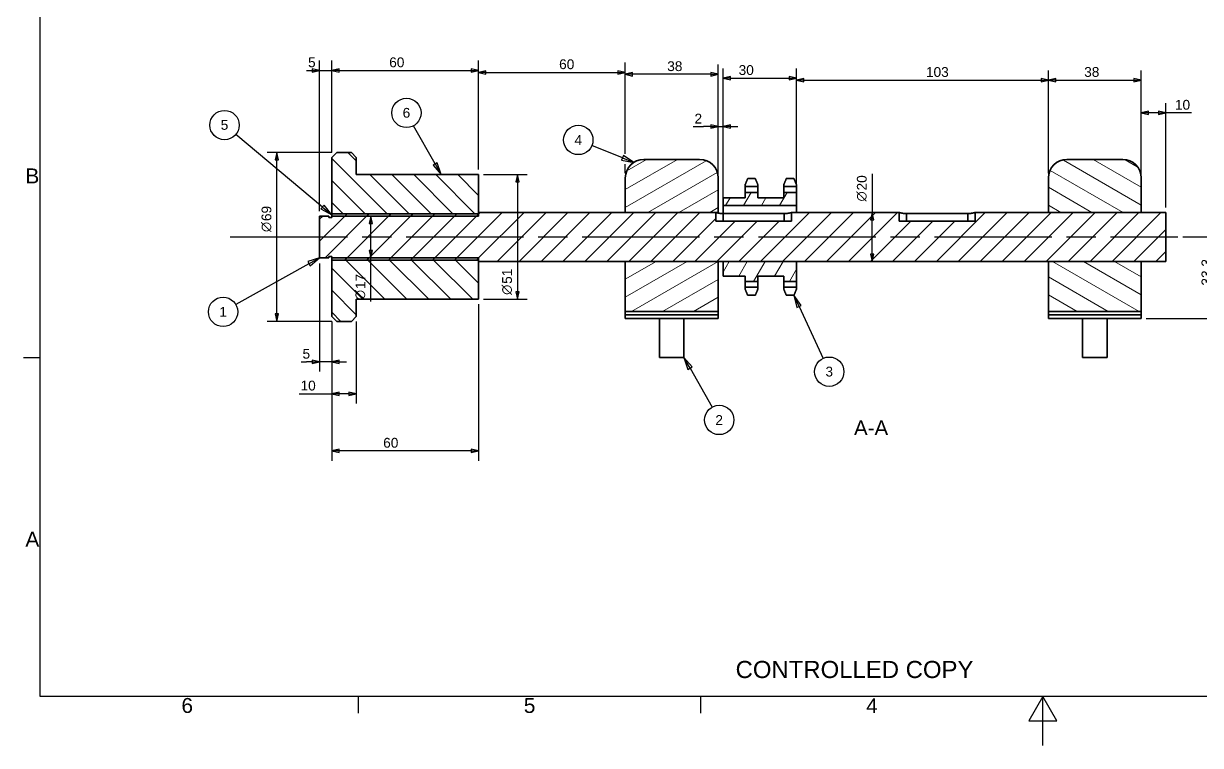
# Paper-space layout 'Intermittent Roller Sub Assy. of Washer' of a CAD drawing. Header units: millimetres. Extents: x -10 to 420, y -10 to 297.
# Drawn here: x -3 to 237.6, y -9.6 to 137.9 of the extents above; entities that cross this region are included whole.
import ezdxf

# ---------------------------------------------------------------- set-up
doc = ezdxf.new("R2010")
doc.units = ezdxf.units.MM
doc.linetypes.add('ACAD_ISO08W100', pattern=[36, 24, -3, 6, -3])
for name, color, linetype, lineweight in [('2dTransBorder', 7, 'Continuous', 35), ('2dTransTitleBlock', 7, 'Continuous', 35), ('Centerline', 7, 'ACAD_ISO08W100', 25), ('Dimensions', 5, 'Continuous', 25), ('Hatch', 7, 'Continuous', 25), ('Leader Lines', 5, 'Continuous', 25), ('Tangent Edges', 7, 'Continuous', 50), ('Visible Edges', 7, 'Continuous', 50)]:
    doc.layers.add(name, color=color, linetype=linetype, lineweight=lineweight)
doc.layers.add('Title', color=7, linetype='Continuous')
doc.styles.add('Current-ISO', font='ARIAL.TTF')
doc.styles.add('Text Style12', font='AIGDT___.TTF')
doc.styles.add('Text Style29', font='ARIAL.TTF')
doc.styles.add('Text Style31', font='ARIAL.TTF')
doc.styles.add('Text Style5', font='ARIAL.TTF')
pattern_1 = [(45, (-4.61, -4.6105), (-2.245064, 2.245064), [])]
pattern_2 = [(60, (-4.61, -4.6105), (-2.74963, 1.5875), [])]
pattern_3 = [(30, (-4.61, -4.6105), (-1.5875, 2.74963), [])]
pattern_4 = [(150, (-4.61, -4.6105), (-1.5875, -2.74963), [])]
pattern_5 = [(135, (-4.61, -4.6105), (-2.245064, -2.245064), [])]

# ---------------------------------------------------------------- blocks, each defined once
blk = doc.blocks.new('2dTransSymbol1')
at = {"color": 179}
for points in [[(60.63, 132.61), (62.13, 132.96), (60.63, 133.31), (60.63, 132.61)], [(66.13, 133.31), (64.63, 132.96), (66.13, 132.61), (66.13, 133.31)]]:
    blk.add_solid(points, dxfattribs=at)
at = {"layer": 'Dimensions', "color": 179, "linetype": 'Continuous', "lineweight": 25, "true_color": 0x262659}
for p, q in [((62.13, 104.18), (62.13, 134.96)), ((64.63, 116.18), (64.63, 134.96)), ((59.47, 132.96), (60.55, 132.96)), ((60.63, 132.96), (60.55, 132.96)), ((62.13, 132.96), (60.63, 133.31)), ((60.63, 133.31), (60.63, 132.61)), ((60.63, 132.96), (62.13, 132.96)), ((60.63, 132.61), (62.13, 132.96)), ((62.13, 132.96), (64.63, 132.96)), ((66.13, 133.31), (64.63, 132.96)), ((66.13, 132.96), (64.63, 132.96)), ((64.63, 132.96), (66.13, 132.61)), ((66.13, 132.61), (66.13, 133.31)), ((66.13, 132.96), (67.63, 132.96))]:
    blk.add_line(p, q, dxfattribs=at)
for points in [[(60.63, 132.61), (62.13, 132.96), (60.63, 133.31), (60.63, 132.61)], [(66.13, 133.31), (64.63, 132.96), (66.13, 132.61), (66.13, 133.31)]]:
    blk.add_lwpolyline(points, dxfattribs=at)
at = {"layer": 'Dimensions', "linetype": 'Continuous', "lineweight": 25, "insert": (59.77, 133.59), "char_height": 2, "attachment_point": 7, "style": 'Text Style5'}
blk.add_mtext('5', dxfattribs=at)
blk = doc.blocks.new('2dTransSymbol2')
at = {"color": 179}
for points in [[(66.13, 133.31), (64.63, 132.96), (66.13, 132.61), (66.13, 133.31)], [(93.13, 132.61), (94.63, 132.96), (93.13, 133.31), (93.13, 132.61)]]:
    blk.add_solid(points, dxfattribs=at)
at = {"layer": 'Dimensions', "color": 179, "linetype": 'Continuous', "lineweight": 25, "true_color": 0x262659}
for p, q in [((64.63, 116.18), (64.63, 134.96)), ((94.63, 112.68), (94.63, 134.96)), ((66.13, 133.31), (64.63, 132.96)), ((66.13, 132.96), (64.63, 132.96)), ((64.63, 132.96), (66.13, 132.61)), ((66.13, 132.61), (66.13, 133.31)), ((66.13, 132.96), (93.13, 132.96)), ((94.63, 132.96), (93.13, 133.31)), ((93.13, 133.31), (93.13, 132.61)), ((93.13, 132.96), (94.63, 132.96)), ((93.13, 132.61), (94.63, 132.96))]:
    blk.add_line(p, q, dxfattribs=at)
for points in [[(66.13, 133.31), (64.63, 132.96), (66.13, 132.61), (66.13, 133.31)], [(93.13, 132.61), (94.63, 132.96), (93.13, 133.31), (93.13, 132.61)]]:
    blk.add_lwpolyline(points, dxfattribs=at)
at = {"layer": 'Dimensions', "linetype": 'Continuous', "lineweight": 25, "insert": (76.36, 133.59), "char_height": 2, "attachment_point": 7, "style": 'Text Style5'}
blk.add_mtext('60', dxfattribs=at)
blk = doc.blocks.new('2dTransSymbol3')
at = {"color": 179}
for points in [[(96.13, 132.91), (94.63, 132.56), (96.13, 132.21), (96.13, 132.91)], [(123.13, 132.21), (124.63, 132.56), (123.13, 132.91), (123.13, 132.21)]]:
    blk.add_solid(points, dxfattribs=at)
at = {"layer": 'Dimensions', "color": 179, "linetype": 'Continuous', "lineweight": 25, "true_color": 0x262659}
for p, q in [((94.63, 112.68), (94.63, 134.56)), ((96.13, 132.91), (94.63, 132.56)), ((96.13, 132.56), (94.63, 132.56)), ((94.63, 132.56), (96.13, 132.21)), ((96.13, 132.21), (96.13, 132.91)), ((96.13, 132.56), (123.13, 132.56)), ((124.63, 132.56), (123.13, 132.91)), ((123.13, 132.91), (123.13, 132.21)), ((123.13, 132.56), (124.63, 132.56)), ((123.13, 132.21), (124.63, 132.56)), ((124.63, 115.94), (124.63, 134.56)), ((124.63, 111.98), (124.63, 113.79))]:
    blk.add_line(p, q, dxfattribs=at)
for points in [[(96.13, 132.91), (94.63, 132.56), (96.13, 132.21), (96.13, 132.91)], [(123.13, 132.21), (124.63, 132.56), (123.13, 132.91), (123.13, 132.21)]]:
    blk.add_lwpolyline(points, dxfattribs=at)
at = {"layer": 'Dimensions', "linetype": 'Continuous', "lineweight": 25, "insert": (111.1, 133.2), "char_height": 2, "attachment_point": 7, "style": 'Text Style5'}
blk.add_mtext('60', dxfattribs=at)
blk = doc.blocks.new('2dTransSymbol4')
at = {"color": 179}
for points in [[(126.13, 132.52), (124.63, 132.17), (126.13, 131.82), (126.13, 132.52)], [(142.13, 131.82), (143.63, 132.17), (142.13, 132.52), (142.13, 131.82)]]:
    blk.add_solid(points, dxfattribs=at)
at = {"layer": 'Dimensions', "color": 179, "linetype": 'Continuous', "lineweight": 25, "true_color": 0x262659}
for p, q in [((124.63, 115.94), (124.63, 134.17)), ((126.13, 132.52), (124.63, 132.17)), ((126.13, 131.82), (126.13, 132.52)), ((143.63, 132.17), (142.13, 132.52)), ((142.13, 132.52), (142.13, 131.82)), ((143.63, 111.98), (143.63, 134.17)), ((126.13, 132.17), (124.63, 132.17)), ((124.63, 132.17), (126.13, 131.82)), ((142.13, 132.17), (126.13, 132.17)), ((142.13, 132.17), (143.63, 132.17)), ((142.13, 131.82), (143.63, 132.17)), ((124.63, 111.98), (124.63, 113.79))]:
    blk.add_line(p, q, dxfattribs=at)
for points in [[(126.13, 132.52), (124.63, 132.17), (126.13, 131.82), (126.13, 132.52)], [(142.13, 131.82), (143.63, 132.17), (142.13, 132.52), (142.13, 131.82)]]:
    blk.add_lwpolyline(points, dxfattribs=at)
at = {"layer": 'Dimensions', "linetype": 'Continuous', "lineweight": 25, "insert": (133.2, 132.8), "char_height": 2, "attachment_point": 7, "style": 'Text Style5'}
blk.add_mtext('38', dxfattribs=at)
blk = doc.blocks.new('2dTransSymbol5')
at = {"color": 179}
for points in [[(142.13, 121.16), (143.63, 121.51), (142.13, 121.86), (142.13, 121.16)], [(146.13, 121.86), (144.63, 121.51), (146.13, 121.16), (146.13, 121.86)]]:
    blk.add_solid(points, dxfattribs=at)
at = {"layer": 'Dimensions', "color": 179, "linetype": 'Continuous', "lineweight": 25, "true_color": 0x262659}
for p, q in [((143.63, 111.98), (143.63, 123.51)), ((144.63, 106.33), (144.63, 123.51)), ((138.48, 121.51), (140.63, 121.51)), ((142.13, 121.51), (140.63, 121.51)), ((143.63, 121.51), (142.13, 121.86)), ((142.13, 121.86), (142.13, 121.16)), ((142.13, 121.51), (143.63, 121.51)), ((142.13, 121.16), (143.63, 121.51)), ((143.63, 121.51), (144.63, 121.51)), ((146.13, 121.86), (144.63, 121.51)), ((146.13, 121.51), (144.63, 121.51)), ((144.63, 121.51), (146.13, 121.16)), ((146.13, 121.16), (146.13, 121.86)), ((146.13, 121.51), (147.63, 121.51))]:
    blk.add_line(p, q, dxfattribs=at)
for points in [[(142.13, 121.16), (143.63, 121.51), (142.13, 121.86), (142.13, 121.16)], [(146.13, 121.86), (144.63, 121.51), (146.13, 121.16), (146.13, 121.86)]]:
    blk.add_lwpolyline(points, dxfattribs=at)
at = {"layer": 'Dimensions', "color": 18, "linetype": 'Continuous', "lineweight": 25, "true_color": 0x000000, "insert": (138.78, 122.11), "char_height": 2, "attachment_point": 7, "style": 'Text Style5'}
blk.add_mtext('2', dxfattribs=at)
blk = doc.blocks.new('2dTransSymbol6')
at = {"color": 179}
for points in [[(146.13, 131.73), (144.63, 131.38), (146.13, 131.03), (146.13, 131.73)], [(158.13, 131.03), (159.63, 131.38), (158.13, 131.73), (158.13, 131.03)]]:
    blk.add_solid(points, dxfattribs=at)
at = {"layer": 'Dimensions', "color": 179, "linetype": 'Continuous', "lineweight": 25, "true_color": 0x262659}
for p, q in [((144.63, 106.33), (144.63, 133.38)), ((159.63, 106.33), (159.63, 133.38)), ((146.13, 131.73), (144.63, 131.38)), ((146.13, 131.38), (144.63, 131.38)), ((144.63, 131.38), (146.13, 131.03)), ((146.13, 131.03), (146.13, 131.73)), ((146.13, 131.38), (158.13, 131.38)), ((159.63, 131.38), (158.13, 131.73)), ((158.13, 131.73), (158.13, 131.03)), ((158.13, 131.38), (159.63, 131.38)), ((158.13, 131.03), (159.63, 131.38))]:
    blk.add_line(p, q, dxfattribs=at)
for points in [[(146.13, 131.73), (144.63, 131.38), (146.13, 131.03), (146.13, 131.73)], [(158.13, 131.03), (159.63, 131.38), (158.13, 131.73), (158.13, 131.03)]]:
    blk.add_lwpolyline(points, dxfattribs=at)
at = {"layer": 'Dimensions', "linetype": 'Continuous', "lineweight": 25, "insert": (147.8, 132.01), "char_height": 2, "attachment_point": 7, "style": 'Text Style5'}
blk.add_mtext('30', dxfattribs=at)
blk = doc.blocks.new('2dTransSymbol7')
at = {"color": 179}
for points in [[(161.13, 131.33), (159.63, 130.98), (161.13, 130.63), (161.13, 131.33)], [(209.63, 130.63), (211.13, 130.98), (209.63, 131.33), (209.63, 130.63)]]:
    blk.add_solid(points, dxfattribs=at)
at = {"layer": 'Dimensions', "color": 179, "linetype": 'Continuous', "lineweight": 25, "true_color": 0x262659}
for p, q in [((159.63, 109.04), (159.63, 132.98)), ((211.13, 111.98), (211.13, 132.98)), ((161.13, 131.33), (159.63, 130.98)), ((161.13, 130.98), (159.63, 130.98)), ((159.63, 130.98), (161.13, 130.63)), ((161.13, 130.63), (161.13, 131.33)), ((161.13, 130.98), (209.63, 130.98)), ((211.13, 130.98), (209.63, 131.33)), ((209.63, 131.33), (209.63, 130.63)), ((209.63, 130.98), (211.13, 130.98)), ((209.63, 130.63), (211.13, 130.98))]:
    blk.add_line(p, q, dxfattribs=at)
for points in [[(161.13, 131.33), (159.63, 130.98), (161.13, 130.63), (161.13, 131.33)], [(209.63, 130.63), (211.13, 130.98), (209.63, 131.33), (209.63, 130.63)]]:
    blk.add_lwpolyline(points, dxfattribs=at)
at = {"layer": 'Dimensions', "color": 178, "linetype": 'Continuous', "lineweight": 25, "true_color": 0x000001, "insert": (186.1, 131.61), "char_height": 2, "attachment_point": 7, "line_spacing_factor": 0.35, "style": 'Text Style5'}
blk.add_mtext('103', dxfattribs=at)
blk = doc.blocks.new('2dTransSymbol8')
at = {"color": 179}
for points in [[(212.63, 131.33), (211.13, 130.98), (212.63, 130.63), (212.63, 131.33)], [(228.63, 130.63), (230.13, 130.98), (228.63, 131.33), (228.63, 130.63)]]:
    blk.add_solid(points, dxfattribs=at)
at = {"layer": 'Dimensions', "color": 179, "linetype": 'Continuous', "lineweight": 25, "true_color": 0x262659}
for p, q in [((211.13, 111.98), (211.13, 132.98)), ((230.13, 111.98), (230.13, 132.98)), ((212.63, 131.33), (211.13, 130.98)), ((212.63, 130.98), (211.13, 130.98)), ((211.13, 130.98), (212.63, 130.63)), ((212.63, 130.63), (212.63, 131.33)), ((212.63, 130.98), (228.63, 130.98)), ((230.13, 130.98), (228.63, 131.33)), ((228.63, 131.33), (228.63, 130.63)), ((228.63, 130.98), (230.13, 130.98)), ((228.63, 130.63), (230.13, 130.98))]:
    blk.add_line(p, q, dxfattribs=at)
for points in [[(212.63, 131.33), (211.13, 130.98), (212.63, 130.63), (212.63, 131.33)], [(228.63, 130.63), (230.13, 130.98), (228.63, 131.33), (228.63, 130.63)]]:
    blk.add_lwpolyline(points, dxfattribs=at)
at = {"layer": 'Dimensions', "linetype": 'Continuous', "lineweight": 25, "insert": (218.45, 131.62), "char_height": 2, "attachment_point": 7, "style": 'Text Style5'}
blk.add_mtext('38', dxfattribs=at)
blk = doc.blocks.new('2dTransSymbol9')
at = {"color": 179}
for points in [[(231.63, 124.62), (230.13, 124.27), (231.63, 123.92), (231.63, 124.62)], [(233.63, 123.92), (235.13, 124.27), (233.63, 124.62), (233.63, 123.92)]]:
    blk.add_solid(points, dxfattribs=at)
at = {"layer": 'Dimensions', "color": 179, "linetype": 'Continuous', "lineweight": 25, "true_color": 0x262659}
for p, q in [((230.13, 111.98), (230.13, 126.27)), ((235.13, 104.93), (235.13, 126.27)), ((231.63, 124.62), (230.13, 124.27)), ((231.63, 124.27), (230.13, 124.27)), ((230.13, 124.27), (231.63, 123.92)), ((231.63, 123.92), (231.63, 124.62)), ((233.63, 124.27), (231.63, 124.27)), ((235.13, 124.27), (233.63, 124.62)), ((233.63, 124.62), (233.63, 123.92)), ((233.63, 124.27), (235.13, 124.27)), ((233.63, 123.92), (235.13, 124.27)), ((240.41, 124.27), (235.13, 124.27))]:
    blk.add_line(p, q, dxfattribs=at)
for points in [[(231.63, 124.62), (230.13, 124.27), (231.63, 123.92), (231.63, 124.62)], [(233.63, 123.92), (235.13, 124.27), (233.63, 124.62), (233.63, 123.92)]]:
    blk.add_lwpolyline(points, dxfattribs=at)
at = {"layer": 'Dimensions', "color": 18, "linetype": 'Continuous', "lineweight": 25, "true_color": 0x000000, "insert": (237, 124.91), "char_height": 2, "attachment_point": 7, "style": 'Text Style5'}
blk.add_mtext('10', dxfattribs=at)
blk = doc.blocks.new('2dCenterLine1')
at = {"layer": 'Centerline', "lineweight": 25}
blk.add_line((43.83, 98.93), (237.63, 98.93), dxfattribs=at)
blk = doc.blocks.new('2dTransSymbol10')
at = {"color": 179}
for points in [[(245.45, 97.43), (245.1, 98.93), (244.75, 97.43), (245.45, 97.43)], [(244.75, 83.78), (245.1, 82.28), (245.45, 83.78), (244.75, 83.78)]]:
    blk.add_solid(points, dxfattribs=at)
at = {"layer": 'Dimensions', "color": 179, "linetype": 'Continuous', "lineweight": 25, "true_color": 0x262659}
for p, q in [((238.63, 98.93), (247.1, 98.93)), ((245.1, 98.93), (244.75, 97.43)), ((245.1, 97.43), (245.1, 98.93)), ((245.45, 97.43), (245.1, 98.93)), ((244.75, 97.43), (245.45, 97.43)), ((245.1, 83.78), (245.1, 97.43)), ((231.13, 82.28), (247.1, 82.28)), ((244.75, 83.78), (245.1, 82.28)), ((245.45, 83.78), (244.75, 83.78)), ((245.1, 83.78), (245.1, 82.28)), ((245.1, 82.28), (245.45, 83.78))]:
    blk.add_line(p, q, dxfattribs=at)
for points in [[(245.45, 97.43), (245.1, 98.93), (244.75, 97.43), (245.45, 97.43)], [(244.75, 83.78), (245.1, 82.28), (245.45, 83.78), (244.75, 83.78)]]:
    blk.add_lwpolyline(points, dxfattribs=at)
at = {"layer": 'Dimensions', "linetype": 'Continuous', "lineweight": 25, "insert": (244.47, 88.99), "char_height": 2, "attachment_point": 7, "rotation": 90, "style": 'Text Style5'}
blk.add_mtext('33.3', dxfattribs=at)
blk = doc.blocks.new('2dTransSymbol11')
at = {"color": 179}
for points in [[(102.93, 110.18), (102.58, 111.68), (102.23, 110.18), (102.93, 110.18)], [(102.23, 87.68), (102.58, 86.18), (102.93, 87.68), (102.23, 87.68)]]:
    blk.add_solid(points, dxfattribs=at)
at = {"layer": 'Dimensions', "color": 179, "linetype": 'Continuous', "lineweight": 25, "true_color": 0x262659}
for p, q in [((95.63, 111.68), (104.58, 111.68)), ((102.58, 111.68), (102.23, 110.18)), ((102.58, 110.18), (102.58, 111.68)), ((102.93, 110.18), (102.58, 111.68)), ((102.23, 110.18), (102.93, 110.18)), ((102.58, 110.18), (102.58, 87.68)), ((102.23, 87.68), (102.58, 86.18)), ((102.93, 87.68), (102.23, 87.68)), ((102.58, 87.68), (102.58, 86.18)), ((102.58, 86.18), (102.93, 87.68)), ((95.63, 86.18), (104.58, 86.18))]:
    blk.add_line(p, q, dxfattribs=at)
for points in [[(102.93, 110.18), (102.58, 111.68), (102.23, 110.18), (102.93, 110.18)], [(102.23, 87.68), (102.58, 86.18), (102.93, 87.68), (102.23, 87.68)]]:
    blk.add_lwpolyline(points, dxfattribs=at)
at = {"layer": 'Dimensions', "linetype": 'Continuous', "lineweight": 25, "char_height": 2, "attachment_point": 7, "rotation": 90}
for s, insert, style in [('51', (101.48, 89.34), 'Text Style5'), ('n', (101.48, 87.09), 'Text Style12')]:
    blk.add_mtext(s, dxfattribs=dict(at, insert=insert, style=style))
blk = doc.blocks.new('2dTransSymbol12')
at = {"color": 179}
for points in [[(66.13, 55.54), (64.63, 55.19), (66.13, 54.84), (66.13, 55.54)], [(93.13, 54.84), (94.63, 55.19), (93.13, 55.54), (93.13, 54.84)]]:
    blk.add_solid(points, dxfattribs=at)
at = {"layer": 'Dimensions', "color": 179, "linetype": 'Continuous', "lineweight": 25, "true_color": 0x262659}
for p, q in [((94.63, 85.18), (94.63, 53.19)), ((64.63, 81.68), (64.63, 53.19)), ((66.13, 55.54), (64.63, 55.19)), ((66.13, 54.84), (66.13, 55.54)), ((94.63, 55.19), (93.13, 55.54)), ((93.13, 55.54), (93.13, 54.84)), ((66.13, 55.19), (64.63, 55.19)), ((64.63, 55.19), (66.13, 54.84)), ((93.13, 55.19), (66.13, 55.19)), ((93.13, 55.19), (94.63, 55.19)), ((93.13, 54.84), (94.63, 55.19))]:
    blk.add_line(p, q, dxfattribs=at)
for points in [[(66.13, 55.54), (64.63, 55.19), (66.13, 54.84), (66.13, 55.54)], [(93.13, 54.84), (94.63, 55.19), (93.13, 55.54), (93.13, 54.84)]]:
    blk.add_lwpolyline(points, dxfattribs=at)
at = {"layer": 'Dimensions', "color": 18, "linetype": 'Continuous', "lineweight": 25, "true_color": 0x000000, "insert": (75.13, 55.83), "char_height": 2, "attachment_point": 7, "style": 'Text Style5'}
blk.add_mtext('60', dxfattribs=at)
blk = doc.blocks.new('2dTransSymbol13')
at = {"color": 179}
for points in [[(53.74, 114.68), (53.39, 116.18), (53.04, 114.68), (53.74, 114.68)], [(53.04, 83.18), (53.39, 81.68), (53.74, 83.18), (53.04, 83.18)]]:
    blk.add_solid(points, dxfattribs=at)
at = {"layer": 'Dimensions', "color": 179, "linetype": 'Continuous', "lineweight": 25, "true_color": 0x262659}
for p, q in [((64.63, 116.18), (51.39, 116.18)), ((53.39, 116.18), (53.04, 114.68)), ((53.39, 114.68), (53.39, 116.18)), ((53.74, 114.68), (53.39, 116.18)), ((53.04, 114.68), (53.74, 114.68)), ((53.39, 83.18), (53.39, 114.68)), ((53.04, 83.18), (53.39, 81.68)), ((53.74, 83.18), (53.04, 83.18)), ((53.39, 83.18), (53.39, 81.68)), ((53.39, 81.68), (53.74, 83.18)), ((64.63, 81.68), (51.39, 81.68))]:
    blk.add_line(p, q, dxfattribs=at)
for points in [[(53.74, 114.68), (53.39, 116.18), (53.04, 114.68), (53.74, 114.68)], [(53.04, 83.18), (53.39, 81.68), (53.74, 83.18), (53.04, 83.18)]]:
    blk.add_lwpolyline(points, dxfattribs=at)
at = {"layer": 'Dimensions', "color": 178, "linetype": 'Continuous', "lineweight": 25, "true_color": 0x000001, "insert": (52.29, 102.17), "char_height": 2, "attachment_point": 7, "rotation": 90, "style": 'Text Style5'}
blk.add_mtext('69', dxfattribs=at)
at = {"layer": 'Dimensions', "linetype": 'Continuous', "lineweight": 25, "insert": (52.29, 99.93), "char_height": 2, "attachment_point": 7, "rotation": 90, "style": 'Text Style12'}
blk.add_mtext('n', dxfattribs=at)
blk = doc.blocks.new('2dTransSymbol14')
at = {"color": 179}
for points in [[(175.46, 102.43), (175.11, 103.93), (174.76, 102.43), (175.46, 102.43)], [(174.76, 95.43), (175.11, 93.93), (175.46, 95.43), (174.76, 95.43)]]:
    blk.add_solid(points, dxfattribs=at)
at = {"layer": 'Dimensions', "color": 179, "linetype": 'Continuous', "lineweight": 25, "true_color": 0x262659}
for p, q in [((175.11, 111.83), (175.11, 103.93)), ((175.11, 103.93), (174.76, 102.43)), ((175.11, 102.43), (175.11, 103.93)), ((175.46, 102.43), (175.11, 103.93)), ((174.76, 102.43), (175.46, 102.43)), ((175.11, 95.43), (175.11, 102.43)), ((174.76, 95.43), (175.11, 93.93)), ((175.46, 95.43), (174.76, 95.43)), ((175.11, 95.43), (175.11, 93.93)), ((175.11, 93.93), (175.46, 95.43))]:
    blk.add_line(p, q, dxfattribs=at)
for points in [[(175.46, 102.43), (175.11, 103.93), (174.76, 102.43), (175.46, 102.43)], [(174.76, 95.43), (175.11, 93.93), (175.46, 95.43), (174.76, 95.43)]]:
    blk.add_lwpolyline(points, dxfattribs=at)
at = {"layer": 'Dimensions', "color": 18, "linetype": 'Continuous', "lineweight": 25, "true_color": 0x000000, "insert": (174.01, 108.43), "char_height": 2, "attachment_point": 7, "rotation": 90, "style": 'Text Style5'}
blk.add_mtext('20', dxfattribs=at)
at = {"layer": 'Dimensions', "linetype": 'Continuous', "lineweight": 25, "insert": (174.01, 106.18), "char_height": 2, "attachment_point": 7, "rotation": 90, "style": 'Text Style12'}
blk.add_mtext('n', dxfattribs=at)
blk = doc.blocks.new('2dTransSymbol16')
at = {"color": 179}
for points in [[(72.94, 101.68), (72.59, 103.18), (72.24, 101.68), (72.94, 101.68)], [(72.24, 96.18), (72.59, 94.68), (72.94, 96.18), (72.24, 96.18)]]:
    blk.add_solid(points, dxfattribs=at)
at = {"layer": 'Dimensions', "color": 179, "linetype": 'Continuous', "lineweight": 25, "true_color": 0x262659}
for p, q in [((72.59, 103.18), (72.24, 101.68)), ((72.24, 101.68), (72.94, 101.68)), ((72.59, 101.68), (72.59, 103.18)), ((72.94, 101.68), (72.59, 103.18)), ((72.59, 96.18), (72.59, 101.68)), ((72.24, 96.18), (72.59, 94.68)), ((72.94, 96.18), (72.24, 96.18)), ((72.59, 96.18), (72.59, 94.68)), ((72.59, 94.68), (72.94, 96.18)), ((72.59, 85.73), (72.59, 94.68))]:
    blk.add_line(p, q, dxfattribs=at)
for points in [[(72.94, 101.68), (72.59, 103.18), (72.24, 101.68), (72.94, 101.68)], [(72.24, 96.18), (72.59, 94.68), (72.94, 96.18), (72.24, 96.18)]]:
    blk.add_lwpolyline(points, dxfattribs=at)
at = {"layer": 'Dimensions', "linetype": 'Continuous', "lineweight": 25, "char_height": 2, "attachment_point": 7, "rotation": 90}
for s, insert, style in [('17', (71.48, 88.27), 'Text Style5'), ('n', (71.48, 86.03), 'Text Style12')]:
    blk.add_mtext(s, dxfattribs=dict(at, insert=insert, style=style))
blk = doc.blocks.new('2dTransSymbol17')
at = {"color": 179}
for points in [[(60.63, 73.05), (62.13, 73.4), (60.63, 73.75), (60.63, 73.05)], [(66.13, 73.75), (64.63, 73.4), (66.13, 73.05), (66.13, 73.75)]]:
    blk.add_solid(points, dxfattribs=at)
at = {"layer": 'Dimensions', "color": 179, "linetype": 'Continuous', "lineweight": 25, "true_color": 0x262659}
for p, q in [((62.13, 93.53), (62.13, 71.4)), ((64.63, 81.68), (64.63, 71.4)), ((58.34, 73.4), (59.42, 73.4)), ((60.63, 73.4), (59.42, 73.4)), ((62.13, 73.4), (60.63, 73.75)), ((60.63, 73.75), (60.63, 73.05)), ((60.63, 73.4), (62.13, 73.4)), ((60.63, 73.05), (62.13, 73.4)), ((64.63, 73.4), (62.13, 73.4)), ((66.13, 73.75), (64.63, 73.4)), ((66.13, 73.4), (64.63, 73.4)), ((64.63, 73.4), (66.13, 73.05)), ((66.13, 73.05), (66.13, 73.75)), ((66.13, 73.4), (67.63, 73.4))]:
    blk.add_line(p, q, dxfattribs=at)
for points in [[(60.63, 73.05), (62.13, 73.4), (60.63, 73.75), (60.63, 73.05)], [(66.13, 73.75), (64.63, 73.4), (66.13, 73.05), (66.13, 73.75)]]:
    blk.add_lwpolyline(points, dxfattribs=at)
at = {"layer": 'Dimensions', "linetype": 'Continuous', "lineweight": 25, "insert": (58.64, 74.03), "char_height": 2, "attachment_point": 7, "style": 'Text Style5'}
blk.add_mtext('5', dxfattribs=at)
blk = doc.blocks.new('2dTransSymbol18')
at = {"color": 179}
for points in [[(66.13, 67.23), (64.63, 66.88), (66.13, 66.53), (66.13, 67.23)], [(68.13, 66.53), (69.63, 66.88), (68.13, 67.23), (68.13, 66.53)]]:
    blk.add_solid(points, dxfattribs=at)
at = {"layer": 'Dimensions', "color": 179, "linetype": 'Continuous', "lineweight": 25, "true_color": 0x262659}
for p, q in [((64.63, 81.68), (64.63, 64.88)), ((69.63, 81.68), (69.63, 64.88)), ((57.93, 66.88), (64.63, 66.88)), ((66.13, 67.23), (64.63, 66.88)), ((66.13, 66.88), (64.63, 66.88)), ((64.63, 66.88), (66.13, 66.53)), ((66.13, 66.53), (66.13, 67.23)), ((68.13, 66.88), (66.13, 66.88)), ((69.63, 66.88), (68.13, 67.23)), ((68.13, 67.23), (68.13, 66.53)), ((68.13, 66.88), (69.63, 66.88)), ((68.13, 66.53), (69.63, 66.88))]:
    blk.add_line(p, q, dxfattribs=at)
for points in [[(66.13, 67.23), (64.63, 66.88), (66.13, 66.53), (66.13, 67.23)], [(68.13, 66.53), (69.63, 66.88), (68.13, 67.23), (68.13, 66.53)]]:
    blk.add_lwpolyline(points, dxfattribs=at)
at = {"layer": 'Dimensions', "color": 18, "linetype": 'Continuous', "lineweight": 25, "true_color": 0x010000, "insert": (58.23, 67.52), "char_height": 2, "attachment_point": 7, "style": 'Text Style5'}
blk.add_mtext('10', dxfattribs=at)
blk = doc.blocks.new('2dTransSymbol23')
at = {"color": 179}
blk.add_solid([(62.39, 104.65), (64.63, 103.43), (63.04, 105.42), (62.39, 104.65)], dxfattribs=at)
at = {"layer": 'Leader Lines', "color": 179, "linetype": 'Continuous', "lineweight": 25, "true_color": 0x262659}
for p, q in [((62.71, 105.03), (44.99, 119.86)), ((63.04, 105.42), (62.39, 104.65)), ((62.39, 104.65), (64.63, 103.43)), ((62.71, 105.03), (64.63, 103.43)), ((64.63, 103.43), (63.04, 105.42))]:
    blk.add_line(p, q, dxfattribs=at)
blk.add_lwpolyline([(62.39, 104.65), (64.63, 103.43), (63.04, 105.42), (62.39, 104.65)], dxfattribs=at)
blk.add_circle((42.69, 121.79), 3, dxfattribs=at)
at = {"layer": 'Leader Lines', "linetype": 'Continuous', "lineweight": 25, "insert": (41.91, 120.8), "char_height": 2, "attachment_point": 7, "style": 'Text Style29'}
blk.add_mtext('5', dxfattribs=at)
blk = doc.blocks.new('2dTransSymbol24')
at = {"color": 179}
blk.add_solid([(85.33, 113.61), (86.99, 111.68), (86.2, 114.1), (85.33, 113.61)], dxfattribs=at)
at = {"layer": 'Leader Lines', "color": 179, "linetype": 'Continuous', "lineweight": 25, "true_color": 0x262659}
for p, q in [((85.77, 113.86), (81.36, 121.66)), ((86.2, 114.1), (85.33, 113.61)), ((85.33, 113.61), (86.99, 111.68)), ((85.77, 113.86), (86.99, 111.68)), ((86.99, 111.68), (86.2, 114.1))]:
    blk.add_line(p, q, dxfattribs=at)
blk.add_lwpolyline([(85.33, 113.61), (86.99, 111.68), (86.2, 114.1), (85.33, 113.61)], dxfattribs=at)
blk.add_circle((79.89, 124.27), 3, dxfattribs=at)
at = {"layer": 'Leader Lines', "linetype": 'Continuous', "lineweight": 25, "insert": (79.11, 123.27), "char_height": 2, "attachment_point": 7, "style": 'Text Style29'}
blk.add_mtext('6', dxfattribs=at)
blk = doc.blocks.new('2dTransSymbol25')
at = {"color": 179}
blk.add_solid([(60.2, 93.02), (62.13, 94.68), (59.71, 93.89), (60.2, 93.02)], dxfattribs=at)
at = {"layer": 'Leader Lines', "color": 179, "linetype": 'Continuous', "lineweight": 25, "true_color": 0x262659}
for p, q in [((62.13, 94.68), (59.71, 93.89)), ((59.71, 93.89), (60.2, 93.02)), ((59.95, 93.46), (62.13, 94.68)), ((60.2, 93.02), (62.13, 94.68)), ((59.95, 93.46), (45.01, 85.09))]:
    blk.add_line(p, q, dxfattribs=at)
blk.add_lwpolyline([(60.2, 93.02), (62.13, 94.68), (59.71, 93.89), (60.2, 93.02)], dxfattribs=at)
blk.add_circle((42.39, 83.62), 3, dxfattribs=at)
at = {"layer": 'Leader Lines', "color": 18, "linetype": 'Continuous', "lineweight": 25, "true_color": 0x000000, "insert": (41.62, 82.62), "char_height": 2, "attachment_point": 7, "style": 'Text Style29'}
blk.add_mtext('1', dxfattribs=at)
blk = doc.blocks.new('2dTransSymbol26')
at = {"color": 179}
blk.add_solid([(123.86, 114.64), (126.36, 114.17), (124.23, 115.57), (123.86, 114.64)], dxfattribs=at)
at = {"layer": 'Leader Lines', "color": 179, "linetype": 'Continuous', "lineweight": 25, "true_color": 0x262659}
for p, q in [((124.04, 115.1), (117.79, 117.63)), ((124.23, 115.57), (123.86, 114.64)), ((126.36, 114.17), (124.23, 115.57)), ((123.86, 114.64), (126.36, 114.17)), ((124.04, 115.1), (126.36, 114.17))]:
    blk.add_line(p, q, dxfattribs=at)
blk.add_lwpolyline([(123.86, 114.64), (126.36, 114.17), (124.23, 115.57), (123.86, 114.64)], dxfattribs=at)
blk.add_circle((115.02, 118.75), 3, dxfattribs=at)
at = {"layer": 'Leader Lines', "linetype": 'Continuous', "lineweight": 25, "insert": (114.24, 117.75), "char_height": 2, "attachment_point": 7, "style": 'Text Style29'}
blk.add_mtext('4', dxfattribs=at)
blk = doc.blocks.new('2dTransSymbol27')
at = {"color": 179}
blk.add_solid([(138.3, 72.35), (136.63, 74.28), (137.42, 71.86), (138.3, 72.35)], dxfattribs=at)
at = {"layer": 'Leader Lines', "color": 179, "linetype": 'Continuous', "lineweight": 25, "true_color": 0x262659}
for p, q in [((137.86, 72.1), (136.63, 74.28)), ((138.3, 72.35), (136.63, 74.28)), ((136.63, 74.28), (137.42, 71.86)), ((137.42, 71.86), (138.3, 72.35)), ((137.86, 72.1), (142.36, 64.13))]:
    blk.add_line(p, q, dxfattribs=at)
blk.add_lwpolyline([(138.3, 72.35), (136.63, 74.28), (137.42, 71.86), (138.3, 72.35)], dxfattribs=at)
blk.add_circle((143.83, 61.52), 3, dxfattribs=at)
at = {"layer": 'Leader Lines', "color": 18, "linetype": 'Continuous', "lineweight": 25, "true_color": 0x000000, "insert": (143.05, 60.51), "char_height": 2, "attachment_point": 7, "style": 'Text Style29'}
blk.add_mtext('2', dxfattribs=at)
blk = doc.blocks.new('2dTransSymbol28')
at = {"color": 179}
blk.add_solid([(160.61, 84.94), (159.11, 87), (159.71, 84.52), (160.61, 84.94)], dxfattribs=at)
at = {"layer": 'Leader Lines', "color": 179, "linetype": 'Continuous', "lineweight": 25, "true_color": 0x262659}
for p, q in [((160.16, 84.73), (159.11, 87)), ((160.61, 84.94), (159.11, 87)), ((159.11, 87), (159.71, 84.52)), ((159.71, 84.52), (160.61, 84.94)), ((160.16, 84.73), (165.07, 74.1))]:
    blk.add_line(p, q, dxfattribs=at)
blk.add_lwpolyline([(160.61, 84.94), (159.11, 87), (159.71, 84.52), (160.61, 84.94)], dxfattribs=at)
blk.add_circle((166.33, 71.39), 3, dxfattribs=at)
at = {"layer": 'Leader Lines', "linetype": 'Continuous', "lineweight": 25, "insert": (165.55, 70.38), "char_height": 2, "attachment_point": 7, "style": 'Text Style29'}
blk.add_mtext('3', dxfattribs=at)
blk = doc.blocks.new('Default Border')
at = {"layer": '2dTransBorder', "color": 179, "linetype": 'Continuous', "lineweight": 25, "true_color": 0x262659}
for points in [[(5, 5), (5, 292), (415, 292), (415, 5), (5, 5)], [(5, 74.25), (1.6, 74.25)], [(70, 5), (70, 1.6)], [(140, 5), (140, 1.6)], [(210, -5), (210, 5), (207.11, 0), (212.89, 0), (210, 5)]]:
    blk.add_lwpolyline(points, dxfattribs=at)
at = {"layer": '2dTransBorder', "color": 179, "lineweight": 211, "char_height": 3.05, "attachment_point": 7, "style": 'Current-ISO'}
for s, insert in [('B', (1.98, 109.88)), ('A', (1.98, 35.63)), ('6', (33.88, 1.6)), ('5', (103.88, 1.6)), ('4', (173.88, 1.6))]:
    blk.add_mtext(s, dxfattribs=dict(at, insert=insert))
blk = doc.blocks.new('Title')
at = {"layer": '2dTransBorder'}
blk.add_blockref('Default Border', (-5, -5), dxfattribs=at)
at = {"layer": '2dTransTitleBlock', "color": 179, "lineweight": 5, "insert": (142.18, 3.73), "char_height": 3.5, "attachment_point": 7, "line_spacing_factor": 0.860831, "style": 'Current-ISO'}
blk.add_mtext('CONTROLLED COPY', dxfattribs=at)

psp = doc.layouts.new('Intermittent Roller Sub Assy. of Washer')

# ---------------------------------------------------------------- hatches: boundary and pattern name
at = {"layer": 'Hatch', "linetype": 'Continuous', "lineweight": 9, "true_color": 0x1e1e47}
h = psp.add_hatch(dxfattribs=at)
h.set_pattern_fill('ANSI31', color=179, scale=25.4, angle=90, style=0)
h.set_pattern_definition(pattern_5)
h.paths.add_polyline_path([(61.02, 111.57), (60.02, 110.57), (60.02, 99.07), (90.02, 99.07), (90.02, 107.07), (65.02, 107.07), (65.02, 110.57), (64.02, 111.57)])
h = psp.add_hatch(dxfattribs=at)
h.set_pattern_fill('ANSI31', color=179, scale=25.4, angle=-15, style=0)
h.set_pattern_definition(pattern_3)
h.paths.add_polyline_path([(123.82, 110.17), (122.37, 109.88), (121.13, 109.06), (120.31, 107.82), (120.02, 106.37), (120.02, 99.32), (139.02, 99.32), (139.02, 106.37), (138.73, 107.82), (137.91, 109.06), (136.68, 109.88), (135.22, 110.17)])
h = psp.add_hatch(dxfattribs=at)
h.set_pattern_fill('ANSI31', color=179, scale=25.4, angle=105, style=0)
h.set_pattern_definition(pattern_4)
h.paths.add_polyline_path([(210.32, 110.17), (208.87, 109.88), (207.63, 109.06), (206.81, 107.82), (206.52, 106.37), (206.52, 99.32), (225.52, 99.32), (225.52, 106.37), (225.23, 107.82), (224.41, 109.06), (223.18, 109.88), (221.72, 110.17)])
h = psp.add_hatch(dxfattribs=at)
h.set_pattern_fill('ANSI31', color=179, scale=25.4, angle=15, style=0)
h.set_pattern_definition(pattern_2)
h.paths.add_polyline_path([(147.12, 102.32), (147.12, 103.43), (144.52, 103.43), (144.52, 102.32), (140.02, 102.32), (140.02, 100.72), (155.02, 100.72), (155.02, 103.43), (152.42, 103.43), (152.42, 102.32)])
h = psp.add_hatch(dxfattribs=at)
h.set_pattern_fill('ANSI31', color=179, scale=25.4, style=0)
h.set_pattern_definition(pattern_1)
h.paths.add_polyline_path([(138.52, 97.57), (138.52, 99.32), (90.02, 99.32), (90.02, 98.57), (60.02, 98.57), (60.02, 98.32), (59.42, 98.32), (59.42, 98.57), (57.52, 98.57), (57.52, 90.07), (59.42, 90.07), (59.42, 90.32), (60.02, 90.32), (60.02, 90.07), (90.02, 90.07), (90.02, 89.32), (230.52, 89.32), (230.52, 99.32), (191.52, 99.32), (191.52, 97.57), (176.02, 97.57), (176.02, 99.32), (154.02, 99.32), (154.02, 97.57)])
h = psp.add_hatch(dxfattribs=at)
h.set_pattern_fill('ANSI31', color=179, scale=25.4, style=0)
h.set_pattern_definition(pattern_1)
h.paths.add_polyline_path([(90.02, 99.07), (60.02, 99.07), (60.02, 98.57), (90.02, 98.57)])
h = psp.add_hatch(dxfattribs=at)
h.set_pattern_fill('ANSI31', color=179, scale=25.4, style=0)
h.set_pattern_definition(pattern_1)
h.paths.add_polyline_path([(60.02, 89.57), (90.02, 89.57), (90.02, 90.07), (60.02, 90.07)])
h = psp.add_hatch(dxfattribs=at)
h.set_pattern_fill('ANSI31', color=179, scale=25.4, angle=90, style=0)
h.set_pattern_definition(pattern_5)
h.paths.add_polyline_path([(60.02, 78.07), (61.02, 77.07), (64.02, 77.07), (65.02, 78.07), (65.02, 81.57), (90.02, 81.57), (90.02, 89.57), (60.02, 89.57)])
h = psp.add_hatch(dxfattribs=at)
h.set_pattern_fill('ANSI31', color=179, scale=25.4, angle=-15, style=0)
h.set_pattern_definition(pattern_3)
h.paths.add_polyline_path([(120.02, 89.32), (120.02, 79.07), (139.02, 79.07), (139.02, 89.32)])
h = psp.add_hatch(dxfattribs=at)
h.set_pattern_fill('ANSI31', color=179, scale=25.4, angle=15, style=0)
h.set_pattern_definition(pattern_2)
h.paths.add_polyline_path([(147.12, 85.21), (147.12, 86.32), (152.42, 86.32), (152.42, 85.21), (155.02, 85.21), (155.02, 89.32), (140.02, 89.32), (140.02, 86.32), (144.52, 86.32), (144.52, 85.21)])
h = psp.add_hatch(dxfattribs=at)
h.set_pattern_fill('ANSI31', color=179, scale=25.4, angle=105, style=0)
h.set_pattern_definition(pattern_4)
h.paths.add_polyline_path([(206.52, 89.32), (206.52, 79.07), (225.52, 79.07), (225.52, 89.32)])

# ---------------------------------------------------------------- linework, layer by layer
at = {"layer": 'Tangent Edges', "color": 179, "linetype": 'Continuous', "lineweight": 35, "true_color": 0x262659}
for p, q in [((145.04, 106.25), (146.6, 106.25)), ((144.52, 104.61), (144.52, 104.98)), ((144.52, 103.43), (144.52, 104.61)), ((147.12, 104.98), (147.12, 104.61)), ((147.12, 104.61), (147.12, 103.43)), ((152.42, 104.61), (152.42, 104.98)), ((152.42, 103.43), (152.42, 104.61)), ((155.02, 104.98), (155.02, 104.61)), ((155.02, 104.61), (155.02, 103.43)), ((177.52, 99.09), (190.02, 99.09)), ((147.12, 85.21), (147.12, 84.03)), ((152.42, 84.03), (152.42, 85.21)), ((155.02, 85.21), (155.02, 84.03)), ((147.12, 84.03), (147.12, 83.65)), ((152.42, 83.65), (152.42, 84.03)), ((155.02, 84.03), (155.02, 83.65)), ((120.02, 77.67), (120.02, 78.42)), ((139.02, 78.42), (139.02, 77.67)), ((206.52, 77.67), (206.52, 78.42)), ((225.52, 78.42), (225.52, 77.67))]:
    psp.add_line(p, q, dxfattribs=at).dxf.unprotected_set("ltscale", 0)
at = {"layer": 'Tangent Edges', "color": 179, "linetype": 'Continuous', "lineweight": 35, "true_color": 0x1a1a3e}
for p, q in [((147.12, 104.61), (144.52, 104.61)), ((155.02, 104.61), (152.42, 104.61)), ((140.02, 99.09), (140.02, 97.57)), ((152.52, 99.09), (152.52, 97.57)), ((177.52, 99.09), (177.52, 97.57)), ((190.02, 99.09), (190.02, 97.57)), ((147.12, 84.03), (144.52, 84.03)), ((155.02, 84.03), (152.42, 84.03)), ((139.02, 78.42), (120.02, 78.42)), ((225.52, 78.42), (206.52, 78.42))]:
    psp.add_line(p, q, dxfattribs=at).dxf.unprotected_set("ltscale", 0)
at = {"layer": 'Tangent Edges', "color": 179, "linetype": 'Continuous', "lineweight": 35, "true_color": 0x262659}
for points in [[(144.52, 104.98), (144.54, 105.03), (144.56, 105.08), (144.58, 105.13), (144.6, 105.19), (144.63, 105.24), (144.65, 105.29), (144.67, 105.34), (144.69, 105.39), (144.71, 105.44), (144.73, 105.49), (144.75, 105.55), (144.77, 105.6), (144.8, 105.65), (144.82, 105.7), (144.84, 105.76), (144.86, 105.81), (144.88, 105.86), (144.91, 105.92), (144.93, 105.97), (144.95, 106.03), (144.97, 106.08), (145, 106.14), (145.02, 106.19), (145.04, 106.25)], [(146.6, 106.25), (146.62, 106.19), (146.65, 106.14), (146.67, 106.08), (146.69, 106.03), (146.72, 105.97), (146.74, 105.92), (146.76, 105.86), (146.78, 105.81), (146.8, 105.76), (146.83, 105.7), (146.85, 105.65), (146.87, 105.6), (146.89, 105.55), (146.91, 105.49), (146.93, 105.44), (146.95, 105.39), (146.98, 105.34), (147, 105.29), (147.02, 105.24), (147.04, 105.19), (147.06, 105.13), (147.08, 105.08), (147.1, 105.03), (147.12, 104.98)], [(138.52, 99.32), (138.52, 99.32), (138.53, 99.32), (138.55, 99.31), (138.57, 99.3), (138.6, 99.3), (138.64, 99.29), (138.68, 99.27), (138.73, 99.26), (138.78, 99.25), (138.84, 99.23), (138.9, 99.22), (138.96, 99.21), (139.03, 99.19), (139.1, 99.18), (139.18, 99.16), (139.27, 99.15), (139.36, 99.14), (139.45, 99.12), (139.54, 99.11), (139.64, 99.1), (139.73, 99.1), (139.83, 99.09), (139.93, 99.09), (140.02, 99.09)], [(152.52, 99.09), (152.62, 99.09), (152.71, 99.09), (152.81, 99.1), (152.91, 99.1), (153, 99.11), (153.1, 99.12), (153.19, 99.14), (153.28, 99.15), (153.36, 99.16), (153.44, 99.18), (153.51, 99.19), (153.58, 99.21), (153.65, 99.22), (153.71, 99.23), (153.77, 99.25), (153.82, 99.26), (153.87, 99.27), (153.91, 99.29), (153.94, 99.3), (153.97, 99.3), (153.99, 99.31), (154.01, 99.32), (154.02, 99.32), (154.02, 99.32)], [(190.02, 99.09), (190.12, 99.09), (190.21, 99.09), (190.31, 99.1), (190.41, 99.1), (190.5, 99.11), (190.6, 99.12), (190.69, 99.14), (190.78, 99.15), (190.86, 99.16), (190.94, 99.18), (191.01, 99.19), (191.08, 99.21), (191.15, 99.22), (191.21, 99.23), (191.27, 99.25), (191.32, 99.26), (191.37, 99.27), (191.41, 99.29), (191.44, 99.3), (191.47, 99.3), (191.49, 99.31), (191.51, 99.32), (191.52, 99.32), (191.52, 99.32)]]:
    psp.add_lwpolyline(points, dxfattribs=at).dxf.unprotected_set("ltscale", 0)
at = {"layer": 'Visible Edges', "color": 179, "linetype": 'Continuous', "lineweight": 35, "true_color": 0x262659}
for p, q in [((61.02, 111.57), (60.02, 110.57)), ((64.02, 111.57), (61.02, 111.57)), ((65.02, 110.57), (64.02, 111.57)), ((60.02, 110.57), (60.02, 99.07)), ((65.02, 107.07), (65.02, 110.57)), ((135.22, 110.17), (123.82, 110.17)), ((221.72, 110.17), (210.32, 110.17)), ((90.02, 107.07), (65.02, 107.07)), ((90.02, 99.07), (90.02, 107.07)), ((120.02, 106.37), (120.02, 99.32)), ((139.02, 99.32), (139.02, 106.37)), ((152.94, 106.25), (154.5, 106.25)), ((206.52, 106.37), (206.52, 99.32)), ((225.52, 99.32), (225.52, 106.37)), ((140.02, 102.32), (140.02, 100.72)), ((144.52, 102.32), (140.02, 102.32)), ((144.52, 103.43), (144.52, 102.32)), ((147.12, 103.43), (144.52, 103.43)), ((147.12, 102.32), (147.12, 103.43)), ((152.42, 102.32), (147.12, 102.32)), ((152.42, 103.43), (152.42, 102.32)), ((155.02, 103.43), (152.42, 103.43)), ((155.02, 100.72), (155.02, 103.43)), ((60.02, 99.07), (90.02, 99.07)), ((60.02, 99.07), (60.02, 98.57)), ((90.02, 99.07), (60.02, 99.07)), ((90.02, 99.32), (90.02, 98.57)), ((138.52, 99.32), (90.02, 99.32)), ((90.02, 98.57), (90.02, 99.07)), ((120.02, 99.32), (139.02, 99.32)), ((138.52, 97.57), (138.52, 99.32)), ((139.02, 99.32), (139.02, 99.19)), ((140.02, 99.09), (140.02, 100.72)), ((140.02, 100.72), (155.02, 100.72)), ((152.52, 99.09), (140.02, 99.09)), ((140.02, 99.09), (152.52, 99.09)), ((154.02, 99.32), (154.02, 97.57)), ((176.02, 99.32), (154.02, 99.32)), ((155.02, 100.72), (155.02, 99.32)), ((176.02, 97.57), (176.02, 99.32)), ((191.52, 99.32), (191.52, 97.57)), ((230.52, 99.32), (191.52, 99.32)), ((206.52, 99.32), (225.52, 99.32)), ((230.52, 89.32), (230.52, 99.32)), ((57.52, 98.57), (57.52, 90.07)), ((59.42, 98.57), (57.52, 98.57)), ((59.42, 98.32), (59.42, 98.57)), ((60.02, 98.32), (59.42, 98.32)), ((60.02, 98.57), (60.02, 98.32)), ((90.02, 98.57), (60.02, 98.57)), ((60.02, 98.57), (90.02, 98.57)), ((154.02, 97.57), (138.52, 97.57)), ((191.52, 97.57), (176.02, 97.57)), ((57.52, 90.07), (59.42, 90.07)), ((59.42, 90.32), (60.02, 90.32)), ((59.42, 90.07), (59.42, 90.32)), ((60.02, 90.32), (60.02, 90.07)), ((60.02, 90.07), (90.02, 90.07)), ((60.02, 90.07), (60.02, 89.57)), ((90.02, 90.07), (60.02, 90.07)), ((60.02, 89.57), (60.02, 78.07)), ((90.02, 89.57), (60.02, 89.57)), ((60.02, 89.57), (90.02, 89.57)), ((90.02, 90.07), (90.02, 89.32)), ((90.02, 89.57), (90.02, 90.07)), ((90.02, 81.57), (90.02, 89.57)), ((90.02, 89.32), (230.52, 89.32)), ((139.02, 89.32), (120.02, 89.32)), ((120.02, 89.32), (120.02, 79.07)), ((139.02, 79.07), (139.02, 89.32)), ((140.02, 89.32), (140.02, 86.32)), ((155.02, 89.32), (140.02, 89.32)), ((155.02, 85.21), (155.02, 89.32)), ((225.52, 89.32), (206.52, 89.32)), ((206.52, 89.32), (206.52, 79.07)), ((225.52, 79.07), (225.52, 89.32)), ((140.02, 86.32), (144.52, 86.32)), ((144.52, 86.32), (144.52, 85.21)), ((144.52, 84.03), (144.52, 85.21)), ((144.52, 85.21), (147.12, 85.21)), ((147.12, 86.32), (152.42, 86.32)), ((147.12, 85.21), (147.12, 86.32)), ((152.42, 86.32), (152.42, 85.21)), ((152.42, 85.21), (155.02, 85.21)), ((144.52, 83.65), (144.52, 84.03)), ((146.6, 82.39), (145.04, 82.39)), ((154.5, 82.39), (152.94, 82.39)), ((65.02, 81.57), (90.02, 81.57)), ((65.02, 78.07), (65.02, 81.57)), ((60.02, 78.07), (61.02, 77.07)), ((61.02, 77.07), (64.02, 77.07)), ((64.02, 77.07), (65.02, 78.07)), ((120.02, 79.07), (120.02, 78.42)), ((120.02, 79.07), (139.02, 79.07)), ((120.02, 77.67), (139.02, 77.67)), ((127.02, 77.67), (127.02, 69.67)), ((132.02, 77.67), (132.02, 69.67)), ((139.02, 78.42), (139.02, 79.07)), ((206.52, 79.07), (206.52, 78.42)), ((206.52, 79.07), (225.52, 79.07)), ((206.52, 77.67), (225.52, 77.67)), ((213.52, 77.67), (213.52, 69.67)), ((218.52, 77.67), (218.52, 69.67)), ((225.52, 78.42), (225.52, 79.07)), ((130.56, 69.67), (127.02, 69.67)), ((132.02, 69.67), (130.56, 69.67)), ((216.02, 69.67), (213.52, 69.67)), ((218.52, 69.67), (216.02, 69.67))]:
    psp.add_line(p, q, dxfattribs=at).dxf.unprotected_set("ltscale", 0)
for points in [[(152.42, 104.98), (152.44, 105.03), (152.46, 105.08), (152.48, 105.13), (152.5, 105.19), (152.53, 105.24), (152.55, 105.29), (152.57, 105.34), (152.59, 105.39), (152.61, 105.44), (152.63, 105.49), (152.65, 105.55), (152.67, 105.6), (152.7, 105.65), (152.72, 105.7), (152.74, 105.76), (152.76, 105.81), (152.78, 105.86), (152.81, 105.92), (152.83, 105.97), (152.85, 106.03), (152.87, 106.08), (152.9, 106.14), (152.92, 106.19), (152.94, 106.25)], [(154.5, 106.25), (154.52, 106.19), (154.55, 106.14), (154.57, 106.08), (154.59, 106.03), (154.62, 105.97), (154.64, 105.92), (154.66, 105.86), (154.68, 105.81), (154.7, 105.76), (154.73, 105.7), (154.75, 105.65), (154.77, 105.6), (154.79, 105.55), (154.81, 105.49), (154.83, 105.44), (154.85, 105.39), (154.88, 105.34), (154.9, 105.29), (154.92, 105.24), (154.94, 105.19), (154.96, 105.13), (154.98, 105.08), (155, 105.03), (155.02, 104.98)], [(176.02, 99.32), (176.02, 99.32), (176.03, 99.32), (176.05, 99.31), (176.07, 99.3), (176.1, 99.3), (176.14, 99.29), (176.18, 99.27), (176.23, 99.26), (176.28, 99.25), (176.34, 99.23), (176.4, 99.22), (176.46, 99.21), (176.53, 99.19), (176.6, 99.18), (176.68, 99.16), (176.77, 99.15), (176.86, 99.14), (176.95, 99.12), (177.04, 99.11), (177.14, 99.1), (177.23, 99.1), (177.33, 99.09), (177.43, 99.09), (177.52, 99.09)], [(145.04, 82.39), (145.02, 82.45), (145, 82.5), (144.97, 82.56), (144.95, 82.61), (144.93, 82.67), (144.91, 82.72), (144.88, 82.77), (144.86, 82.83), (144.84, 82.88), (144.82, 82.93), (144.8, 82.99), (144.77, 83.04), (144.75, 83.09), (144.73, 83.15), (144.71, 83.2), (144.69, 83.25), (144.67, 83.3), (144.65, 83.35), (144.63, 83.4), (144.6, 83.45), (144.58, 83.5), (144.56, 83.55), (144.54, 83.6), (144.52, 83.65)], [(147.12, 83.65), (147.1, 83.6), (147.08, 83.55), (147.06, 83.5), (147.04, 83.45), (147.02, 83.4), (147, 83.35), (146.98, 83.3), (146.95, 83.25), (146.93, 83.2), (146.91, 83.15), (146.89, 83.09), (146.87, 83.04), (146.85, 82.99), (146.83, 82.93), (146.8, 82.88), (146.78, 82.83), (146.76, 82.77), (146.74, 82.72), (146.72, 82.67), (146.69, 82.61), (146.67, 82.56), (146.65, 82.5), (146.62, 82.45), (146.6, 82.39)], [(152.94, 82.39), (152.92, 82.45), (152.9, 82.5), (152.87, 82.56), (152.85, 82.61), (152.83, 82.67), (152.81, 82.72), (152.78, 82.77), (152.76, 82.83), (152.74, 82.88), (152.72, 82.93), (152.7, 82.99), (152.67, 83.04), (152.65, 83.09), (152.63, 83.15), (152.61, 83.2), (152.59, 83.25), (152.57, 83.3), (152.55, 83.35), (152.53, 83.4), (152.5, 83.45), (152.48, 83.5), (152.46, 83.55), (152.44, 83.6), (152.42, 83.65)], [(155.02, 83.65), (155, 83.6), (154.98, 83.55), (154.96, 83.5), (154.94, 83.45), (154.92, 83.4), (154.9, 83.35), (154.88, 83.3), (154.85, 83.25), (154.83, 83.2), (154.81, 83.15), (154.79, 83.09), (154.77, 83.04), (154.75, 82.99), (154.73, 82.93), (154.7, 82.88), (154.68, 82.83), (154.66, 82.77), (154.64, 82.72), (154.62, 82.67), (154.59, 82.61), (154.57, 82.56), (154.55, 82.5), (154.52, 82.45), (154.5, 82.39)]]:
    psp.add_lwpolyline(points, dxfattribs=at).dxf.unprotected_set("ltscale", 0)
for centre, start, end in [((123.82, 106.37), 90, 180), ((135.22, 106.37), 0, 90), ((210.32, 106.37), 90, 180), ((221.72, 106.37), 0, 90)]:
    psp.add_arc(centre, 3.8, start, end, dxfattribs=at).dxf.unprotected_set("ltscale", 0)

# ---------------------------------------------------------------- block references
at = {"layer": 'Centerline'}
psp.add_blockref('2dCenterLine1', (-4.61, -4.61), dxfattribs=at)
at = {"layer": 'Dimensions'}
for name in ['2dTransSymbol1', '2dTransSymbol2', '2dTransSymbol3', '2dTransSymbol4', '2dTransSymbol6', '2dTransSymbol7', '2dTransSymbol8', '2dTransSymbol9', '2dTransSymbol5', '2dTransSymbol13', '2dTransSymbol11', '2dTransSymbol14', '2dTransSymbol16', '2dTransSymbol10', '2dTransSymbol17', '2dTransSymbol12', '2dTransSymbol18']:
    psp.add_blockref(name, (-4.61, -4.61), dxfattribs=at)
at = {"layer": 'Leader Lines'}
for name in ['2dTransSymbol24', '2dTransSymbol23', '2dTransSymbol26', '2dTransSymbol25', '2dTransSymbol28', '2dTransSymbol27']:
    psp.add_blockref(name, (-4.61, -4.61), dxfattribs=at)
at = {"layer": 'Title'}
psp.add_blockref('Title', (0.39, 0.39), dxfattribs=at)

# ---------------------------------------------------------------- texts
at = {"linetype": 'Continuous', "lineweight": 50, "insert": (166.78, 53.81), "char_height": 3, "attachment_point": 7, "style": 'Text Style31'}
psp.add_mtext('A-A ', dxfattribs=at)

doc.saveas('drawing.dxf')
